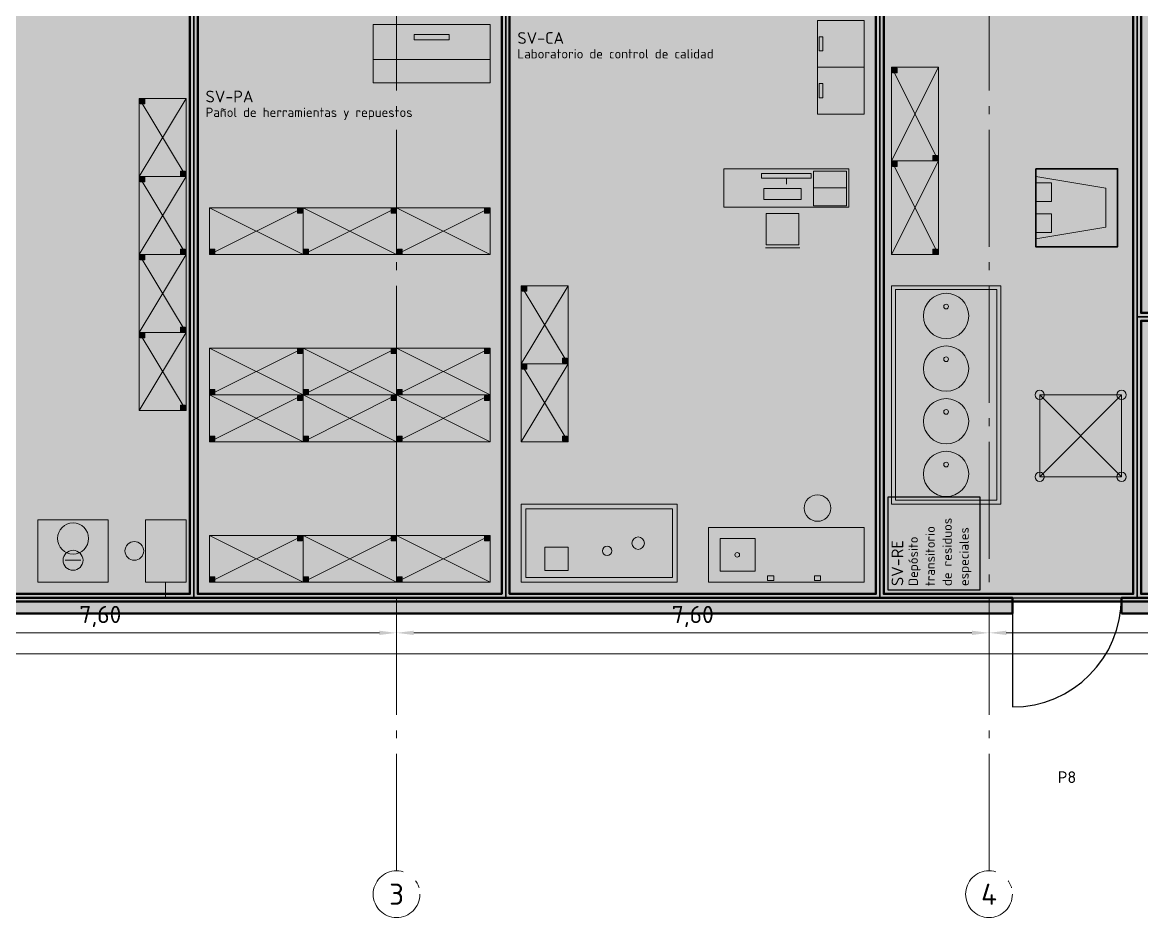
# Model space of a CAD drawing. Header units: millimetres. Extents: x 0 to 1189, y 0 to 841.
# Drawn here: x 187 to 330.6, y 179 to 293.8 of the extents above; entities that cross this region are included whole.
import ezdxf
from ezdxf.enums import TextEntityAlignment as Align

# ---------------------------------------------------------------- set-up
doc = ezdxf.new("R2010")
doc.units = ezdxf.units.MM
doc.linetypes.add('IRAM-E-TRAZOS', pattern=[5, 4, -1])
doc.linetypes.add('IRAM-F-TRAZO-PUNTO', pattern=[20, 15, -2, 1, -2])
for name, color, linetype, lineweight in [('A-ABERTURA', 7, 'CONTINUOUS', 25), ('A-COLUMNA', 7, 'CONTINUOUS', 50), ('A-COTA', 7, 'CONTINUOUS', 18), ('A-EJE', 1, 'IRAM-F-TRAZO-PUNTO', 18), ('A-EQUIPO-FINO', 8, 'CONTINUOUS', 13), ('A-EQUIPO-OCULTO', 8, 'IRAM-E-TRAZOS', 13), ('A-EQUIPO-RELLENO', 9, 'CONTINUOUS', 13), ('A-MURO', 7, 'CONTINUOUS', 50), ('A-RELLENO', 9, 'CONTINUOUS', 13), ('A-SECTOR', 1, 'CONTINUOUS', 25), ('A-SECTOR-TXT', 1, 'CONTINUOUS', 25), ('A-TABIQUE', 7, 'CONTINUOUS', 50), ('A-TEXTO', 7, 'CONTINUOUS', 18)]:
    doc.layers.add(name, color=color, linetype=linetype, lineweight=lineweight)
doc.layers.add('A-EQUIPO', color=30, linetype='CONTINUOUS', lineweight=35, true_color=0xe67800)
doc.layers.add('A-MOBILIARIO', color=8, linetype='CONTINUOUS', lineweight=18, true_color=0x50505a)
doc.styles.add('ISO3098', font='isocpeur.ttf')
doc.dimstyles.new('FLAMA-IRAM', dxfattribs={"dimtxt": 3.5, "dimasz": 3.5, "dimexe": 2, "dimexo": 1.5, "dimgap": 1, "dimtad": 1, "dimdec": 1, "dimtxsty": 'ISO3098', "dimblk": 'IRAM_FLECHA', "dimblk1": 'IRAM_FLECHA', "dimblk2": 'IRAM_FLECHA', "dimcen": 2.5, "dimclrd": 3, "dimclre": 3, "dimclrt": 3, "dimazin": 3, "dimtfac": 1, "dimtmove": 0, "dimatfit": 3, "dimlwd": 18, "dimlwe": 18})

# ---------------------------------------------------------------- blocks, each defined once
blk = doc.blocks.new('IRAM_FLECHA')
blk.add_solid([(0, 0), (-1, 0.125), (-1, -0.125)])

msp = doc.modelspace()

# ---------------------------------------------------------------- hatches: boundary and pattern name
at = {"layer": 'A-COLUMNA', "true_color": 0x000000}
h = msp.add_hatch(color=7, dxfattribs=at)
h.dxf.hatch_style = 1
h.paths.add_polyline_path([(233, 218), (237, 218), (237, 222), (233, 222)])
h = msp.add_hatch(color=7, dxfattribs=at)
h.dxf.hatch_style = 1
h.paths.add_polyline_path([(309, 218), (313, 218), (313, 222), (309, 222)])
at = {"layer": 'A-EQUIPO-RELLENO', "true_color": 0xeedec0}
h = msp.add_hatch(color=7, dxfattribs=at)
h.dxf.hatch_style = 1
h.paths.add_polyline_path([(232, 289), (247, 289), (247, 293.5), (232, 293.5)])
at = {"layer": 'A-EQUIPO-RELLENO', "true_color": 0xeeeeee}
h = msp.add_hatch(color=7, dxfattribs=at)
h.dxf.hatch_style = 1
h.paths.add_polyline_path([(289, 294), (289, 288), (295, 288), (295, 294)])
h = msp.add_hatch(color=7, dxfattribs=at)
h.dxf.hatch_style = 1
h.paths.add_polyline_path([(232, 286), (247, 286), (247, 289), (232, 289)])
h = msp.add_hatch(color=7, dxfattribs=at)
h.dxf.hatch_style = 1
h.paths.add_polyline_path([(289, 288), (289, 282), (295, 282), (295, 288)])
h = msp.add_hatch(color=7, dxfattribs=at)
h.dxf.hatch_style = 1
h.paths.add_polyline_path([(304.5, 276), (304.5, 288), (298.5, 288), (298.5, 276)])
at = {"layer": 'A-EQUIPO-RELLENO', "true_color": 0x969ba0}
h = msp.add_hatch(color=7, dxfattribs=at)
h.dxf.hatch_style = 1
h.paths.add_polyline_path([(299.2, 287.3), (299.2, 287.9), (298.6, 287.9), (298.6, 287.3)])
at = {"layer": 'A-EQUIPO-RELLENO', "true_color": 0xeeeeee}
h = msp.add_hatch(color=7, dxfattribs=at)
h.dxf.hatch_style = 1
h.paths.add_polyline_path([(202, 284), (202, 274), (208, 274), (208, 284)])
at = {"layer": 'A-EQUIPO-RELLENO', "true_color": 0x969ba0}
h = msp.add_hatch(color=7, dxfattribs=at)
h.dxf.hatch_style = 1
h.paths.add_polyline_path([(202.1, 283.9), (202.1, 283.3), (202.7, 283.3), (202.7, 283.9)])
at = {"layer": 'A-EQUIPO-RELLENO', "true_color": 0xeeeeee}
h = msp.add_hatch(color=7, dxfattribs=at)
h.dxf.hatch_style = 1
h.paths.add_polyline_path([(304.5, 264), (304.5, 276), (298.5, 276), (298.5, 264)])
at = {"layer": 'A-EQUIPO-RELLENO', "true_color": 0x969ba0}
h = msp.add_hatch(color=7, dxfattribs=at)
h.dxf.hatch_style = 1
h.paths.add_polyline_path([(299.2, 275.3), (299.2, 275.9), (298.6, 275.9), (298.6, 275.3)])
h = msp.add_hatch(color=7, dxfattribs=at)
h.dxf.hatch_style = 1
h.paths.add_polyline_path([(304.4, 276.1), (304.4, 276.7), (303.8, 276.7), (303.8, 276.1)])
h = msp.add_hatch(color=7, dxfattribs=at)
h.dxf.hatch_style = 1
h.paths.add_polyline_path([(207.3, 274.7), (207.3, 274.1), (207.9, 274.1), (207.9, 274.7)])
at = {"layer": 'A-EQUIPO-RELLENO', "true_color": 0xeedec0}
h = msp.add_hatch(color=7, dxfattribs=at)
h.dxf.hatch_style = 1
h.paths.add_polyline_path([(277, 270.05), (293, 270.05), (293, 275), (277, 275)])
at = {"layer": 'A-EQUIPO-RELLENO', "true_color": 0xe6e6e6}
h = msp.add_hatch(color=7, dxfattribs=at)
h.dxf.hatch_style = 1
h.paths.add_polyline_path([(317, 275), (317, 265), (327.5, 265), (327.5, 275)])
at = {"layer": 'A-EQUIPO-RELLENO', "true_color": 0xeeeeee}
h = msp.add_hatch(color=7, dxfattribs=at)
h.dxf.hatch_style = 1
h.paths.add_polyline_path([(202, 274), (202, 264), (208, 264), (208, 274)])
at = {"layer": 'A-EQUIPO-RELLENO', "true_color": 0x969ba0}
h = msp.add_hatch(color=7, dxfattribs=at)
h.dxf.hatch_style = 1
h.paths.add_polyline_path([(202.1, 273.9), (202.1, 273.3), (202.7, 273.3), (202.7, 273.9)])
at = {"layer": 'A-EQUIPO-RELLENO', "true_color": 0xeeeeee}
h = msp.add_hatch(color=7, dxfattribs=at)
h.dxf.hatch_style = 1
h.paths.add_polyline_path([(211, 264), (223, 264), (223, 270), (211, 270)])
h = msp.add_hatch(color=7, dxfattribs=at)
h.dxf.hatch_style = 1
h.paths.add_polyline_path([(223, 264), (235, 264), (235, 270), (223, 270)])
h = msp.add_hatch(color=7, dxfattribs=at)
h.dxf.hatch_style = 1
h.paths.add_polyline_path([(235, 264), (247, 264), (247, 270), (235, 270)])
at = {"layer": 'A-EQUIPO-RELLENO', "true_color": 0x969ba0}
h = msp.add_hatch(color=7, dxfattribs=at)
h.dxf.hatch_style = 1
h.paths.add_polyline_path([(222.3, 269.3), (222.9, 269.3), (222.9, 269.9), (222.3, 269.9)])
h = msp.add_hatch(color=7, dxfattribs=at)
h.dxf.hatch_style = 1
h.paths.add_polyline_path([(234.3, 269.3), (234.9, 269.3), (234.9, 269.9), (234.3, 269.9)])
h = msp.add_hatch(color=7, dxfattribs=at)
h.dxf.hatch_style = 1
h.paths.add_polyline_path([(246.3, 269.3), (246.9, 269.3), (246.9, 269.9), (246.3, 269.9)])
at = {"layer": 'A-EQUIPO-RELLENO', "true_color": 0xd6e2f0}
h = msp.add_hatch(color=7, dxfattribs=at)
h.dxf.hatch_style = 1
h.paths.add_polyline_path([(286.62, 265.25), (282.42, 265.25), (282.42, 269.25), (286.62, 269.25)])
at = {"layer": 'A-EQUIPO-RELLENO', "true_color": 0x969ba0}
h = msp.add_hatch(color=7, dxfattribs=at)
h.dxf.hatch_style = 1
h.paths.add_polyline_path([(207.3, 264.7), (207.3, 264.1), (207.9, 264.1), (207.9, 264.7)])
h = msp.add_hatch(color=7, dxfattribs=at)
h.dxf.hatch_style = 1
h.paths.add_polyline_path([(211.1, 264.1), (211.7, 264.1), (211.7, 264.7), (211.1, 264.7)])
h = msp.add_hatch(color=7, dxfattribs=at)
h.dxf.hatch_style = 1
h.paths.add_polyline_path([(223.1, 264.1), (223.7, 264.1), (223.7, 264.7), (223.1, 264.7)])
h = msp.add_hatch(color=7, dxfattribs=at)
h.dxf.hatch_style = 1
h.paths.add_polyline_path([(235.1, 264.1), (235.7, 264.1), (235.7, 264.7), (235.1, 264.7)])
h = msp.add_hatch(color=7, dxfattribs=at)
h.dxf.hatch_style = 1
h.paths.add_polyline_path([(304.4, 264.1), (304.4, 264.7), (303.8, 264.7), (303.8, 264.1)])
at = {"layer": 'A-EQUIPO-RELLENO', "true_color": 0xeeeeee}
h = msp.add_hatch(color=7, dxfattribs=at)
h.dxf.hatch_style = 1
h.paths.add_polyline_path([(202, 264), (202, 254), (208, 254), (208, 264)])
at = {"layer": 'A-EQUIPO-RELLENO', "true_color": 0x969ba0}
h = msp.add_hatch(color=7, dxfattribs=at)
h.dxf.hatch_style = 1
h.paths.add_polyline_path([(202.1, 263.9), (202.1, 263.3), (202.7, 263.3), (202.7, 263.9)])
at = {"layer": 'A-EQUIPO-RELLENO', "true_color": 0xeeeeee}
h = msp.add_hatch(color=7, dxfattribs=at)
h.dxf.hatch_style = 1
h.paths.add_polyline_path([(257, 250), (257, 260), (251, 260), (251, 250)])
at = {"layer": 'A-EQUIPO-RELLENO', "true_color": 0x969ba0}
h = msp.add_hatch(color=7, dxfattribs=at)
h.dxf.hatch_style = 1
h.paths.add_polyline_path([(251.7, 259.3), (251.7, 259.9), (251.1, 259.9), (251.1, 259.3)])
at = {"layer": 'A-EQUIPO-RELLENO', "true_color": 0xd2def0}
h = msp.add_hatch(color=7, dxfattribs=at)
h.dxf.hatch_style = 1
h.paths.add_polyline_path([(305.5, 259.025), (304.749, 258.926), (304.05, 258.636), (303.449, 258.176), (302.989, 257.575), (302.699, 256.876), (302.6, 256.125), (302.699, 255.374), (302.989, 254.675), (303.449, 254.074), (304.05, 253.614), (304.749, 253.324), (305.5, 253.225), (306.251, 253.324), (306.95, 253.614), (307.551, 254.074), (308.011, 254.675), (308.301, 255.374), (308.4, 256.125), (308.301, 256.876), (308.011, 257.575), (307.551, 258.176), (306.95, 258.636), (306.251, 258.926)])
at = {"layer": 'A-EQUIPO-RELLENO', "true_color": 0x969ba0}
h = msp.add_hatch(color=7, dxfattribs=at)
h.dxf.hatch_style = 1
h.paths.add_polyline_path([(207.3, 254.7), (207.3, 254.1), (207.9, 254.1), (207.9, 254.7)])
at = {"layer": 'A-EQUIPO-RELLENO', "true_color": 0xeeeeee}
h = msp.add_hatch(color=7, dxfattribs=at)
h.dxf.hatch_style = 1
h.paths.add_polyline_path([(202, 254), (202, 244), (208, 244), (208, 254)])
at = {"layer": 'A-EQUIPO-RELLENO', "true_color": 0x969ba0}
h = msp.add_hatch(color=7, dxfattribs=at)
h.dxf.hatch_style = 1
h.paths.add_polyline_path([(202.1, 253.9), (202.1, 253.3), (202.7, 253.3), (202.7, 253.9)])
at = {"layer": 'A-EQUIPO-RELLENO', "true_color": 0xeeeeee}
h = msp.add_hatch(color=7, dxfattribs=at)
h.dxf.hatch_style = 1
h.paths.add_polyline_path([(223, 252), (211, 252), (211, 246), (223, 246)])
at = {"layer": 'A-EQUIPO-RELLENO', "true_color": 0x969ba0}
h = msp.add_hatch(color=7, dxfattribs=at)
h.dxf.hatch_style = 1
h.paths.add_polyline_path([(222.9, 251.9), (222.3, 251.9), (222.3, 251.3), (222.9, 251.3)])
at = {"layer": 'A-EQUIPO-RELLENO', "true_color": 0xeeeeee}
h = msp.add_hatch(color=7, dxfattribs=at)
h.dxf.hatch_style = 1
h.paths.add_polyline_path([(235, 252), (223, 252), (223, 246), (235, 246)])
at = {"layer": 'A-EQUIPO-RELLENO', "true_color": 0x969ba0}
h = msp.add_hatch(color=7, dxfattribs=at)
h.dxf.hatch_style = 1
h.paths.add_polyline_path([(234.9, 251.9), (234.3, 251.9), (234.3, 251.3), (234.9, 251.3)])
at = {"layer": 'A-EQUIPO-RELLENO', "true_color": 0xeeeeee}
h = msp.add_hatch(color=7, dxfattribs=at)
h.dxf.hatch_style = 1
h.paths.add_polyline_path([(247, 252), (235, 252), (235, 246), (247, 246)])
at = {"layer": 'A-EQUIPO-RELLENO', "true_color": 0x969ba0}
h = msp.add_hatch(color=7, dxfattribs=at)
h.dxf.hatch_style = 1
h.paths.add_polyline_path([(246.9, 251.9), (246.3, 251.9), (246.3, 251.3), (246.9, 251.3)])
at = {"layer": 'A-EQUIPO-RELLENO', "true_color": 0xd2def0}
h = msp.add_hatch(color=7, dxfattribs=at)
h.dxf.hatch_style = 1
h.paths.add_polyline_path([(305.5, 252.275), (304.749, 252.176), (304.05, 251.886), (303.449, 251.426), (302.989, 250.825), (302.699, 250.126), (302.6, 249.375), (302.699, 248.624), (302.989, 247.925), (303.449, 247.324), (304.05, 246.864), (304.749, 246.574), (305.5, 246.475), (306.251, 246.574), (306.95, 246.864), (307.551, 247.324), (308.011, 247.925), (308.301, 248.624), (308.4, 249.375), (308.301, 250.126), (308.011, 250.825), (307.551, 251.426), (306.95, 251.886), (306.251, 252.176)])
at = {"layer": 'A-EQUIPO-RELLENO', "true_color": 0xeeeeee}
h = msp.add_hatch(color=7, dxfattribs=at)
h.dxf.hatch_style = 1
h.paths.add_polyline_path([(257, 240), (257, 250), (251, 250), (251, 240)])
at = {"layer": 'A-EQUIPO-RELLENO', "true_color": 0x969ba0}
h = msp.add_hatch(color=7, dxfattribs=at)
h.dxf.hatch_style = 1
h.paths.add_polyline_path([(251.7, 249.3), (251.7, 249.9), (251.1, 249.9), (251.1, 249.3)])
h = msp.add_hatch(color=7, dxfattribs=at)
h.dxf.hatch_style = 1
h.paths.add_polyline_path([(256.9, 250.1), (256.9, 250.7), (256.3, 250.7), (256.3, 250.1)])
at = {"layer": 'A-EQUIPO-RELLENO', "true_color": 0xeeeeee}
h = msp.add_hatch(color=7, dxfattribs=at)
h.dxf.hatch_style = 1
h.paths.add_polyline_path([(211, 240), (223, 240), (223, 246), (211, 246)])
at = {"layer": 'A-EQUIPO-RELLENO', "true_color": 0x969ba0}
h = msp.add_hatch(color=7, dxfattribs=at)
h.dxf.hatch_style = 1
h.paths.add_polyline_path([(211.7, 246.7), (211.1, 246.7), (211.1, 246.1), (211.7, 246.1)])
h = msp.add_hatch(color=7, dxfattribs=at)
h.dxf.hatch_style = 1
h.paths.add_polyline_path([(222.3, 245.3), (222.9, 245.3), (222.9, 245.9), (222.3, 245.9)])
at = {"layer": 'A-EQUIPO-RELLENO', "true_color": 0xeeeeee}
h = msp.add_hatch(color=7, dxfattribs=at)
h.dxf.hatch_style = 1
h.paths.add_polyline_path([(223, 240), (235, 240), (235, 246), (223, 246)])
at = {"layer": 'A-EQUIPO-RELLENO', "true_color": 0x969ba0}
h = msp.add_hatch(color=7, dxfattribs=at)
h.dxf.hatch_style = 1
h.paths.add_polyline_path([(223.7, 246.7), (223.1, 246.7), (223.1, 246.1), (223.7, 246.1)])
h = msp.add_hatch(color=7, dxfattribs=at)
h.dxf.hatch_style = 1
h.paths.add_polyline_path([(234.3, 245.3), (234.9, 245.3), (234.9, 245.9), (234.3, 245.9)])
at = {"layer": 'A-EQUIPO-RELLENO', "true_color": 0xeeeeee}
h = msp.add_hatch(color=7, dxfattribs=at)
h.dxf.hatch_style = 1
h.paths.add_polyline_path([(235, 240), (247, 240), (247, 246), (235, 246)])
at = {"layer": 'A-EQUIPO-RELLENO', "true_color": 0x969ba0}
h = msp.add_hatch(color=7, dxfattribs=at)
h.dxf.hatch_style = 1
h.paths.add_polyline_path([(235.7, 246.7), (235.1, 246.7), (235.1, 246.1), (235.7, 246.1)])
h = msp.add_hatch(color=7, dxfattribs=at)
h.dxf.hatch_style = 1
h.paths.add_polyline_path([(246.3, 245.3), (246.9, 245.3), (246.9, 245.9), (246.3, 245.9)])
at = {"layer": 'A-EQUIPO-RELLENO', "true_color": 0xd2def0}
h = msp.add_hatch(color=7, dxfattribs=at)
h.dxf.hatch_style = 1
h.paths.add_polyline_path([(305.5, 245.525), (304.749, 245.426), (304.05, 245.136), (303.449, 244.676), (302.989, 244.075), (302.699, 243.376), (302.6, 242.625), (302.699, 241.874), (302.989, 241.175), (303.449, 240.574), (304.05, 240.114), (304.749, 239.824), (305.5, 239.725), (306.251, 239.824), (306.95, 240.114), (307.551, 240.574), (308.011, 241.175), (308.301, 241.874), (308.4, 242.625), (308.301, 243.376), (308.011, 244.075), (307.551, 244.676), (306.95, 245.136), (306.251, 245.426)])
at = {"layer": 'A-EQUIPO-RELLENO', "true_color": 0xfaeec8}
h = msp.add_hatch(color=7, dxfattribs=at)
h.dxf.hatch_style = 1
h.paths.add_polyline_path([(317.5, 246), (317.5, 235.5), (328, 235.5), (328, 246)])
at = {"layer": 'A-EQUIPO-RELLENO', "true_color": 0x969ba0}
h = msp.add_hatch(color=7, dxfattribs=at)
h.dxf.hatch_style = 1
h.paths.add_polyline_path([(207.3, 244.7), (207.3, 244.1), (207.9, 244.1), (207.9, 244.7)])
h = msp.add_hatch(color=7, dxfattribs=at)
h.dxf.hatch_style = 1
h.paths.add_polyline_path([(211.1, 240.1), (211.7, 240.1), (211.7, 240.7), (211.1, 240.7)])
h = msp.add_hatch(color=7, dxfattribs=at)
h.dxf.hatch_style = 1
h.paths.add_polyline_path([(223.1, 240.1), (223.7, 240.1), (223.7, 240.7), (223.1, 240.7)])
h = msp.add_hatch(color=7, dxfattribs=at)
h.dxf.hatch_style = 1
h.paths.add_polyline_path([(235.1, 240.1), (235.7, 240.1), (235.7, 240.7), (235.1, 240.7)])
h = msp.add_hatch(color=7, dxfattribs=at)
h.dxf.hatch_style = 1
h.paths.add_polyline_path([(256.9, 240.1), (256.9, 240.7), (256.3, 240.7), (256.3, 240.1)])
at = {"layer": 'A-EQUIPO-RELLENO', "true_color": 0xd2def0}
h = msp.add_hatch(color=7, dxfattribs=at)
h.dxf.hatch_style = 1
h.paths.add_polyline_path([(305.5, 238.775), (304.749, 238.676), (304.05, 238.386), (303.449, 237.926), (302.989, 237.325), (302.699, 236.626), (302.6, 235.875), (302.699, 235.124), (302.989, 234.425), (303.449, 233.824), (304.05, 233.364), (304.749, 233.074), (305.5, 232.975), (306.251, 233.074), (306.95, 233.364), (307.551, 233.824), (308.011, 234.425), (308.301, 235.124), (308.4, 235.875), (308.301, 236.626), (308.011, 237.325), (307.551, 237.926), (306.95, 238.386), (306.251, 238.676)])
at = {"layer": 'A-EQUIPO-RELLENO', "true_color": 0xd7d7dc}
h = msp.add_hatch(color=7, dxfattribs=at)
h.dxf.hatch_style = 1
h.paths.add_polyline_path([(271, 232), (251, 232), (251, 222), (271, 222)])
at = {"layer": 'A-EQUIPO-RELLENO', "true_color": 0xeeeeee}
h = msp.add_hatch(color=7, dxfattribs=at)
h.dxf.hatch_style = 1
h.paths.add_polyline_path([(198, 230), (189, 230), (189, 222), (198, 222)])
at = {"layer": 'A-EQUIPO-RELLENO', "true_color": 0xcdd0d4}
h = msp.add_hatch(color=7, dxfattribs=at)
h.dxf.hatch_style = 1
h.paths.add_polyline_path([(208, 230), (202.8, 230), (202.8, 222), (208, 222)])
at = {"layer": 'A-EQUIPO-RELLENO', "true_color": 0xecf0ec}
h = msp.add_hatch(color=7, dxfattribs=at)
h.dxf.hatch_style = 1
h.paths.add_polyline_path([(295, 229), (275, 229), (275, 222), (295, 222)])
at = {"layer": 'A-EQUIPO-RELLENO', "true_color": 0xeeeeee}
h = msp.add_hatch(color=7, dxfattribs=at)
h.dxf.hatch_style = 1
h.paths.add_polyline_path([(223, 228), (211, 228), (211, 222), (223, 222)])
at = {"layer": 'A-EQUIPO-RELLENO', "true_color": 0x969ba0}
h = msp.add_hatch(color=7, dxfattribs=at)
h.dxf.hatch_style = 1
h.paths.add_polyline_path([(222.9, 227.9), (222.3, 227.9), (222.3, 227.3), (222.9, 227.3)])
at = {"layer": 'A-EQUIPO-RELLENO', "true_color": 0xeeeeee}
h = msp.add_hatch(color=7, dxfattribs=at)
h.dxf.hatch_style = 1
h.paths.add_polyline_path([(235, 228), (223, 228), (223, 222), (235, 222)])
at = {"layer": 'A-EQUIPO-RELLENO', "true_color": 0x969ba0}
h = msp.add_hatch(color=7, dxfattribs=at)
h.dxf.hatch_style = 1
h.paths.add_polyline_path([(234.9, 227.9), (234.3, 227.9), (234.3, 227.3), (234.9, 227.3)])
at = {"layer": 'A-EQUIPO-RELLENO', "true_color": 0xeeeeee}
h = msp.add_hatch(color=7, dxfattribs=at)
h.dxf.hatch_style = 1
h.paths.add_polyline_path([(247, 228), (235, 228), (235, 222), (247, 222)])
at = {"layer": 'A-EQUIPO-RELLENO', "true_color": 0x969ba0}
h = msp.add_hatch(color=7, dxfattribs=at)
h.dxf.hatch_style = 1
h.paths.add_polyline_path([(246.9, 227.9), (246.3, 227.9), (246.3, 227.3), (246.9, 227.3)])
h = msp.add_hatch(color=7, dxfattribs=at)
h.dxf.hatch_style = 1
h.paths.add_polyline_path([(211.7, 222.7), (211.1, 222.7), (211.1, 222.1), (211.7, 222.1)])
h = msp.add_hatch(color=7, dxfattribs=at)
h.dxf.hatch_style = 1
h.paths.add_polyline_path([(223.7, 222.7), (223.1, 222.7), (223.1, 222.1), (223.7, 222.1)])
h = msp.add_hatch(color=7, dxfattribs=at)
h.dxf.hatch_style = 1
h.paths.add_polyline_path([(235.7, 222.7), (235.1, 222.7), (235.1, 222.1), (235.7, 222.1)])
at = {"layer": 'A-MURO', "true_color": 0x464646}
h = msp.add_hatch(color=7, dxfattribs=at)
h.dxf.hatch_style = 1
h.paths.add_polyline_path([(81, 218), (81, 306), (83, 306), (83, 220), (314, 220), (314, 218)])
h = msp.add_hatch(color=7, dxfattribs=at)
h.dxf.hatch_style = 1
h.paths.add_polyline_path([(328, 218), (328, 220), (369, 220), (369, 218)])
at = {"layer": 'A-RELLENO', "true_color": 0xe4e4e4}
h = msp.add_hatch(color=7, dxfattribs=at)
h.dxf.hatch_style = 1
h.paths.add_polyline_path([(133, 220), (209, 220), (209, 304), (133, 304)])
h = msp.add_hatch(color=7, dxfattribs=at)
h.dxf.hatch_style = 1
h.paths.add_polyline_path([(209, 220), (249, 220), (249, 304), (209, 304)])
h = msp.add_hatch(color=7, dxfattribs=at)
h.dxf.hatch_style = 1
h.paths.add_polyline_path([(249, 220), (297, 220), (297, 304), (249, 304)])
h = msp.add_hatch(color=7, dxfattribs=at)
h.dxf.hatch_style = 1
h.paths.add_polyline_path([(297, 220), (330, 220), (330, 304), (297, 304)])
h = msp.add_hatch(color=7, dxfattribs=at)
h.dxf.hatch_style = 1
h.paths.add_polyline_path([(330, 256), (367, 256), (367, 299.5), (330, 299.5)])
h = msp.add_hatch(color=7, dxfattribs=at)
h.dxf.hatch_style = 1
h.paths.add_polyline_path([(330, 220), (367, 220), (367, 256), (330, 256)])
at = {"layer": 'A-SECTOR-TXT', "true_color": 0xffffff}
h = msp.add_hatch(color=7, dxfattribs=at)
h.dxf.hatch_style = 1
h.paths.add_polyline_path([(309.875, 221), (309.875, 232.895), (298, 232.895), (298, 221)])
at = {"layer": 'A-TABIQUE', "true_color": 0x6e6e6e}
h = msp.add_hatch(color=7, dxfattribs=at)
h.dxf.hatch_style = 1
h.paths.add_polyline_path([(209.5, 304.5), (219, 304.5), (219, 303.5), (209.5, 303.5), (209.5, 220.5), (248.5, 220.5), (248.5, 303.5), (229, 303.5), (229, 304.5), (248.5, 304.5), (249.5, 304.5), (263, 304.5), (263, 303.5), (249.5, 303.5), (249.5, 220.5), (296.5, 220.5), (296.5, 303.5), (272, 303.5), (272, 304.5), (296.5, 304.5), (297.5, 304.5), (299, 304.5), (299, 303.5), (297.5, 303.5), (297.5, 220.5), (329.5, 220.5), (329.5, 256.5), (329.5, 303.5), (308, 303.5), (308, 304.5), (330.5, 304.5), (330.5, 256.5), (367.5, 256.5), (367.5, 241), (366.5, 241), (366.5, 255.5), (330.5, 255.5), (330.5, 220.5), (366.5, 220.5), (366.5, 232), (367.5, 232), (367.5, 219.5), (330.5, 219.5), (329.5, 219.5), (297.5, 219.5), (296.5, 219.5), (249.5, 219.5), (248.5, 219.5), (209.5, 219.5), (208.5, 219.5), (133.5, 219.5), (132.5, 219.5), (82.5, 219.5), (82.5, 271.5), (82.5, 272.5), (82.5, 304.5), (97, 304.5), (97, 303.5), (83.5, 303.5), (83.5, 272.5), (132.5, 272.5), (132.5, 303.5), (106, 303.5), (106, 304.5), (132.5, 304.5), (133.5, 304.5), (163, 304.5), (163, 303.5), (133.5, 303.5), (133.5, 272.5), (133.5, 271.5), (133.5, 268), (132.5, 268), (132.5, 271.5), (83.5, 271.5), (83.5, 220.5), (132.5, 220.5), (132.5, 258), (133.5, 258), (133.5, 220.5), (208.5, 220.5), (208.5, 303.5), (179, 303.5), (179, 304.5), (208.5, 304.5)])

# ---------------------------------------------------------------- linework, layer by layer
at = {"layer": 'A-ABERTURA'}
msp.add_line((314, 220), (314, 206), dxfattribs=at)
msp.add_arc((314, 220), 14, 270, 360, dxfattribs=at)
at = {"layer": 'A-EJE'}
for p, q in [((235, 185), (235, 696)), ((311, 185), (311, 696)), ((48, 220), (878, 220))]:
    msp.add_line(p, q, dxfattribs=at)
for centre in [(235, 182), (311, 182)]:
    msp.add_circle(centre, 3, dxfattribs=at)
at = {"layer": 'A-EQUIPO'}
msp.add_lwpolyline([(317, 275), (317, 265), (327.5, 265), (327.5, 275)], close=True, dxfattribs=at)
at = {"layer": 'A-EQUIPO-FINO'}
for p, q in [((304.5, 276), (298.5, 288)), ((298.5, 276), (304.5, 288)), ((202, 284), (208, 274)), ((208, 284), (202, 274)), ((304.5, 264), (298.5, 276)), ((298.5, 264), (304.5, 276)), ((202, 274), (208, 264)), ((208, 274), (202, 264)), ((288.5, 272.525), (292.7, 272.525)), ((211, 264), (223, 270)), ((211, 270), (223, 264)), ((223, 264), (235, 270)), ((223, 270), (235, 264)), ((235, 264), (247, 270)), ((235, 270), (247, 264)), ((202, 264), (208, 254)), ((208, 264), (202, 254)), ((257, 250), (251, 260)), ((251, 250), (257, 260)), ((202, 254), (208, 244)), ((208, 254), (202, 244)), ((223, 252), (211, 246)), ((223, 246), (211, 252)), ((235, 252), (223, 246)), ((235, 246), (223, 252)), ((247, 252), (235, 246)), ((247, 246), (235, 252)), ((257, 240), (251, 250)), ((251, 240), (257, 250)), ((211, 240), (223, 246)), ((211, 246), (223, 240)), ((223, 240), (235, 246)), ((223, 246), (235, 240)), ((235, 240), (247, 246)), ((235, 246), (247, 240)), ((317.5, 246), (328, 235.5)), ((328, 246), (317.5, 235.5)), ((223, 228), (211, 222)), ((223, 222), (211, 228)), ((235, 228), (223, 222)), ((235, 222), (223, 228)), ((247, 228), (235, 222)), ((247, 222), (235, 228)), ((194.5, 224.8), (192.5, 224.8)), ((205.36, 222), (205.36, 220))]:
    msp.add_line(p, q, dxfattribs=at)
for points in [[(289.2, 291.9), (289.2, 290.1), (289.7, 290.1), (289.7, 291.9)], [(304.5, 276), (304.5, 288), (298.5, 288), (298.5, 276)], [(299.2, 287.3), (299.2, 287.9), (298.6, 287.9), (298.6, 287.3)], [(289.2, 285.9), (289.2, 284.1), (289.7, 284.1), (289.7, 285.9)], [(202, 284), (202, 274), (208, 274), (208, 284)], [(202.1, 283.9), (202.1, 283.3), (202.7, 283.3), (202.7, 283.9)], [(304.5, 264), (304.5, 276), (298.5, 276), (298.5, 264)], [(299.2, 275.3), (299.2, 275.9), (298.6, 275.9), (298.6, 275.3)], [(304.4, 276.1), (304.4, 276.7), (303.8, 276.7), (303.8, 276.1)], [(207.3, 274.7), (207.3, 274.1), (207.9, 274.1), (207.9, 274.7)], [(288.5, 270.25), (292.7, 270.25), (292.7, 274.7), (288.5, 274.7)], [(202, 274), (202, 264), (208, 264), (208, 274)], [(202.1, 273.9), (202.1, 273.3), (202.7, 273.3), (202.7, 273.9)], [(282.12, 271.05), (286.92, 271.05), (286.92, 272.45), (282.12, 272.45)], [(211, 264), (223, 264), (223, 270), (211, 270)], [(223, 264), (235, 264), (235, 270), (223, 270)], [(235, 264), (247, 264), (247, 270), (235, 270)], [(222.3, 269.3), (222.9, 269.3), (222.9, 269.9), (222.3, 269.9)], [(234.3, 269.3), (234.9, 269.3), (234.9, 269.9), (234.3, 269.9)], [(246.3, 269.3), (246.9, 269.3), (246.9, 269.9), (246.3, 269.9)], [(207.3, 264.7), (207.3, 264.1), (207.9, 264.1), (207.9, 264.7)], [(211.1, 264.1), (211.7, 264.1), (211.7, 264.7), (211.1, 264.7)], [(223.1, 264.1), (223.7, 264.1), (223.7, 264.7), (223.1, 264.7)], [(235.1, 264.1), (235.7, 264.1), (235.7, 264.7), (235.1, 264.7)], [(304.4, 264.1), (304.4, 264.7), (303.8, 264.7), (303.8, 264.1)], [(202, 264), (202, 254), (208, 254), (208, 264)], [(202.1, 263.9), (202.1, 263.3), (202.7, 263.3), (202.7, 263.9)], [(257, 250), (257, 260), (251, 260), (251, 250)], [(251.7, 259.3), (251.7, 259.9), (251.1, 259.9), (251.1, 259.3)], [(312, 232.5), (312, 259.5), (299, 259.5), (299, 232.5)], [(207.3, 254.7), (207.3, 254.1), (207.9, 254.1), (207.9, 254.7)], [(202, 254), (202, 244), (208, 244), (208, 254)], [(202.1, 253.9), (202.1, 253.3), (202.7, 253.3), (202.7, 253.9)], [(223, 252), (211, 252), (211, 246), (223, 246)], [(222.9, 251.9), (222.3, 251.9), (222.3, 251.3), (222.9, 251.3)], [(235, 252), (223, 252), (223, 246), (235, 246)], [(234.9, 251.9), (234.3, 251.9), (234.3, 251.3), (234.9, 251.3)], [(247, 252), (235, 252), (235, 246), (247, 246)], [(246.9, 251.9), (246.3, 251.9), (246.3, 251.3), (246.9, 251.3)], [(257, 240), (257, 250), (251, 250), (251, 240)], [(251.7, 249.3), (251.7, 249.9), (251.1, 249.9), (251.1, 249.3)], [(256.9, 250.1), (256.9, 250.7), (256.3, 250.7), (256.3, 250.1)], [(211, 240), (223, 240), (223, 246), (211, 246)], [(211.7, 246.7), (211.1, 246.7), (211.1, 246.1), (211.7, 246.1)], [(222.3, 245.3), (222.9, 245.3), (222.9, 245.9), (222.3, 245.9)], [(223, 240), (235, 240), (235, 246), (223, 246)], [(223.7, 246.7), (223.1, 246.7), (223.1, 246.1), (223.7, 246.1)], [(234.3, 245.3), (234.9, 245.3), (234.9, 245.9), (234.3, 245.9)], [(235, 240), (247, 240), (247, 246), (235, 246)], [(235.7, 246.7), (235.1, 246.7), (235.1, 246.1), (235.7, 246.1)], [(246.3, 245.3), (246.9, 245.3), (246.9, 245.9), (246.3, 245.9)], [(207.3, 244.7), (207.3, 244.1), (207.9, 244.1), (207.9, 244.7)], [(211.1, 240.1), (211.7, 240.1), (211.7, 240.7), (211.1, 240.7)], [(223.1, 240.1), (223.7, 240.1), (223.7, 240.7), (223.1, 240.7)], [(235.1, 240.1), (235.7, 240.1), (235.7, 240.7), (235.1, 240.7)], [(256.9, 240.1), (256.9, 240.7), (256.3, 240.7), (256.3, 240.1)], [(270.4, 231.4), (251.6, 231.4), (251.6, 222.6), (270.4, 222.6)], [(223, 228), (211, 228), (211, 222), (223, 222)], [(222.9, 227.9), (222.3, 227.9), (222.3, 227.3), (222.9, 227.3)], [(235, 228), (223, 228), (223, 222), (235, 222)], [(234.9, 227.9), (234.3, 227.9), (234.3, 227.3), (234.9, 227.3)], [(247, 228), (235, 228), (235, 222), (247, 222)], [(246.9, 227.9), (246.3, 227.9), (246.3, 227.3), (246.9, 227.3)], [(257, 226.5), (254, 226.5), (254, 223.5), (257, 223.5)], [(211.7, 222.7), (211.1, 222.7), (211.1, 222.1), (211.7, 222.1)], [(223.7, 222.7), (223.1, 222.7), (223.1, 222.1), (223.7, 222.1)], [(235.7, 222.7), (235.1, 222.7), (235.1, 222.1), (235.7, 222.1)], [(283.4, 222.8), (282.6, 222.8), (282.6, 222.2), (283.4, 222.2)], [(289.4, 222.8), (288.6, 222.8), (288.6, 222.2), (289.4, 222.2)]]:
    msp.add_lwpolyline(points, close=True, dxfattribs=at)
msp.add_lwpolyline([(317, 274), (326, 272.5), (326, 267.5), (317, 266)], dxfattribs=at)
for centre, radius in [((305.5, 257.325), 0.3), ((305.5, 250.575), 0.3), ((317.5, 246), 0.6), ((328, 246), 0.6), ((305.5, 243.825), 0.3), ((305.5, 237.075), 0.3), ((317.5, 235.5), 0.6), ((328, 235.5), 0.6), ((193.5, 227.6), 2), ((266, 227), 0.8), ((262, 226), 0.6), ((278.7, 225.5), 0.3)]:
    msp.add_circle(centre, radius, dxfattribs=at)
at = {"layer": 'A-EQUIPO-OCULTO'}
for points in [[(317, 273.2), (317, 270.8), (319, 270.8), (319, 273.2)], [(317, 269.2), (317, 266.8), (319, 266.8), (319, 269.2)]]:
    msp.add_lwpolyline(points, close=True, dxfattribs=at)
at = {"layer": 'A-MOBILIARIO'}
for p, q in [((285, 273.8), (285, 273)), ((282.32, 264.85), (286.72, 264.85))]:
    msp.add_line(p, q, dxfattribs=at)
for points in [[(232, 289), (247, 289), (247, 293.5), (232, 293.5)], [(289, 294), (289, 288), (295, 288), (295, 294)], [(237.25, 291.5), (241.75, 291.5), (241.75, 292.2), (237.25, 292.2)], [(232, 286), (247, 286), (247, 289), (232, 289)], [(289, 288), (289, 282), (295, 282), (295, 288)], [(277, 270.05), (293, 270.05), (293, 275), (277, 275)], [(281.8, 273.8), (288.2, 273.8), (288.2, 274.4), (281.8, 274.4)], [(286.62, 265.25), (282.42, 265.25), (282.42, 269.25), (286.62, 269.25)], [(312.5, 232), (312.5, 260), (298.5, 260), (298.5, 232)], [(317.5, 246), (317.5, 235.5), (328, 235.5), (328, 246)], [(271, 232), (251, 232), (251, 222), (271, 222)], [(198, 230), (189, 230), (189, 222), (198, 222)], [(208, 230), (202.8, 230), (202.8, 222), (208, 222)], [(295, 229), (275, 229), (275, 222), (295, 222)], [(281, 227.6), (276.5, 227.6), (276.5, 223.4), (281, 223.4)]]:
    msp.add_lwpolyline(points, close=True, dxfattribs=at)
for centre, radius in [((305.5, 256.125), 2.9), ((305.5, 249.375), 2.9), ((305.5, 242.625), 2.9), ((305.5, 235.875), 2.9), ((289, 231.5), 1.7), ((201.36, 226), 1.2), ((193.5, 224.8), 1.28)]:
    msp.add_circle(centre, radius, dxfattribs=at)
at = {"layer": 'A-MURO'}
for points in [[(81, 218), (81, 306), (83, 306), (83, 220), (314, 220), (314, 218)], [(328, 218), (328, 220), (369, 220), (369, 218)]]:
    msp.add_lwpolyline(points, close=True, dxfattribs=at)
at = {"layer": 'A-SECTOR'}
for points in [[(133, 220), (209, 220), (209, 304), (133, 304)], [(209, 220), (249, 220), (249, 304), (209, 304)], [(249, 220), (297, 220), (297, 304), (249, 304)], [(297, 220), (330, 220), (330, 304), (297, 304)], [(330, 256), (367, 256), (367, 299.5), (330, 299.5)], [(330, 220), (367, 220), (367, 256), (330, 256)]]:
    msp.add_lwpolyline(points, close=True, dxfattribs=at)
at = {"layer": 'A-SECTOR-TXT'}
msp.add_lwpolyline([(309.875, 221), (309.875, 232.895), (298, 232.895), (298, 221)], close=True, dxfattribs=at)
at = {"layer": 'A-TABIQUE'}
for points in [[(330.5, 304.5), (330.5, 256.5), (367.5, 256.5)], [(133.5, 220.5), (208.5, 220.5), (208.5, 303.5), (179, 303.5)], [(209.5, 303.5), (209.5, 220.5), (248.5, 220.5), (248.5, 303.5)], [(249.5, 303.5), (249.5, 220.5), (296.5, 220.5), (296.5, 303.5)], [(297.5, 303.5), (297.5, 220.5), (329.5, 220.5), (329.5, 256.5), (329.5, 303.5)], [(366.5, 255.5), (330.5, 255.5), (330.5, 220.5), (366.5, 220.5)], [(367.5, 219.5), (330.5, 219.5), (329.5, 219.5), (297.5, 219.5), (296.5, 219.5), (249.5, 219.5), (248.5, 219.5), (209.5, 219.5), (208.5, 219.5), (133.5, 219.5)]]:
    msp.add_lwpolyline(points, dxfattribs=at)

# ---------------------------------------------------------------- texts
at = {"layer": 'A-SECTOR-TXT', "style": 'ISO3098'}
for s, height, p in [('SV-CA', 1.5, (250.5, 292.5)), ('Laboratorio de control de calidad', 1.2, (250.5, 290.325)), ('SV-PA', 1.5, (210.5, 285)), ('Pañol de herramientas y repuestos', 1.2, (210.5, 282.825))]:
    msp.add_text(s, height=height, dxfattribs=at).set_placement(p, align=Align.TOP_LEFT)
for s, height, p in [('de residuos', 1.2, (305.025, 221.5)), ('transitorio', 1.2, (302.85, 221.5)), ('especiales', 1.2, (307.2, 221.5)), ('SV-RE', 1.5, (298.5, 221.5)), ('Depósito', 1.2, (300.675, 221.5))]:
    msp.add_text(s, height=height, rotation=90, dxfattribs=at).set_placement(p, align=Align.TOP_LEFT)
at = {"layer": 'A-TEXTO', "style": 'ISO3098'}
for s, height, p in [('P8', 1.5, (321, 197)), ('3', 2.7, (235, 182)), ('4', 2.7, (311, 182))]:
    msp.add_text(s, height=height, dxfattribs=at).set_placement(p, align=Align.MIDDLE_CENTER)

# ---------------------------------------------------------------- dimensions: what is measured, and where the dimension line sits
at = {"layer": 'A-COTA'}
for base, p1, p2 in [((83, 212.8), (83, 220), (843, 220)), ((159, 215.5), (159, 220), (235, 220)), ((235, 215.5), (235, 220), (311, 220)), ((311, 215.5), (311, 220), (387, 220))]:
    msp.add_linear_dim(base=base, p1=p1, p2=p2, dimstyle='FLAMA-IRAM', override={"dimtxt": 2.2, "dimasz": 2.2, "dimexe": 1.2, "dimexo": 1, "dimdec": 2, "dimlfac": 0.1, "dimzin": 0}, dxfattribs=at).render()

doc.saveas('drawing.dxf')
